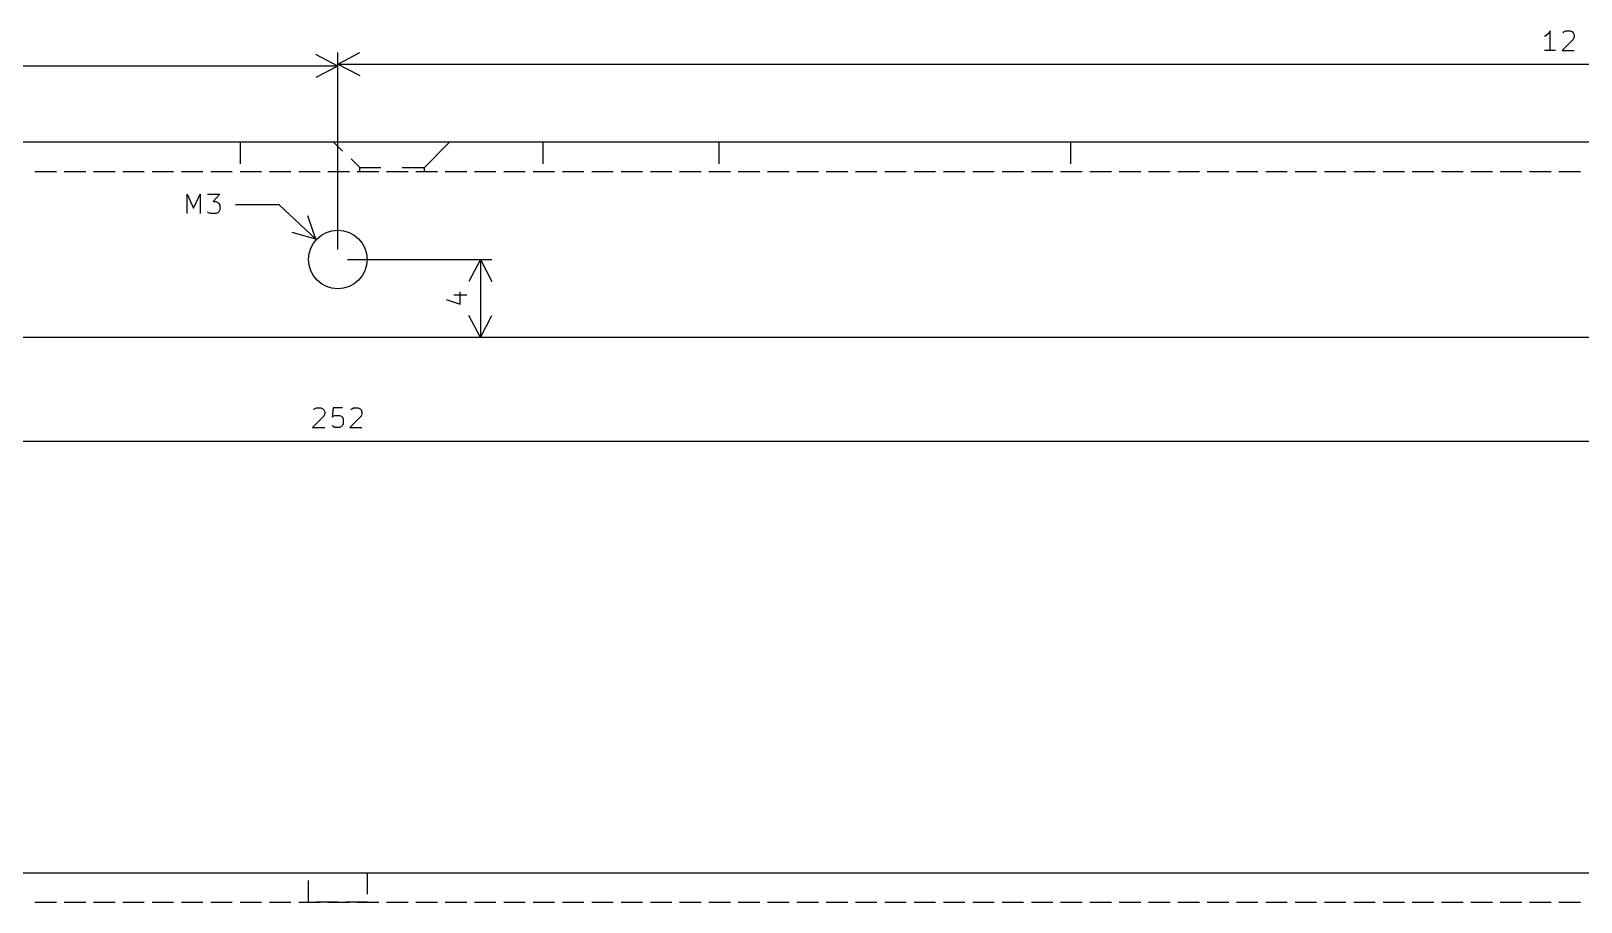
# Model space of a CAD drawing. Header units: millimetres. Extents: x 132 to 491, y -200 to -1.
# Drawn here: x 281.6 to 360.9, y -49.8 to -5.2 of the extents above; entities that cross this region are included whole.
import ezdxf

# ---------------------------------------------------------------- set-up
doc = ezdxf.new("R2010")
doc.units = ezdxf.units.MM
doc.layers.add('User.3', color=254, linetype='CONTINUOUS', true_color=0xb4dbd2)
doc.layers.add('User.4', color=57, linetype='CONTINUOUS', true_color=0x484848)

msp = doc.modelspace()

# ---------------------------------------------------------------- linework, layer by layer
at = {"layer": 'User.3', "linetype": 'CONTINUOUS'}
for p, q in [((359.157143, -5.442914), (359.061905, -5.490533)), ((359.252381, -5.347676), (359.157143, -5.442914)), ((359.347619, -5.204819), (359.252381, -5.347676)), ((359.347619, -6.204819), (359.347619, -5.204819)), ((360.014286, -5.300057), (360.061905, -5.252438)), ((360.061905, -5.252438), (360.157143, -5.204819)), ((360.157143, -5.204819), (360.395238, -5.204819)), ((360.395238, -5.204819), (360.490476, -5.252438)), ((360.490476, -5.252438), (360.538095, -5.300057)), ((360.538095, -5.300057), (360.585714, -5.395295)), ((360.585714, -5.490533), (360.538095, -5.63339)), ((360.585714, -5.395295), (360.585714, -5.490533)), ((297.3, -6.9), (298.426504, -6.313579)), ((297.3, -16.4), (297.3, -6.31358)), ((359.633333, -6.204819), (359.061905, -6.204819)), ((360.538095, -5.63339), (359.966667, -6.204819)), ((359.966667, -6.204819), (360.585714, -6.204819)), ((297.3, -7), (171.3, -7)), ((297.3, -7), (296.173496, -6.413579)), ((297.3, -7), (296.173496, -7.586421)), ((297.3, -16.4), (297.3, -6.41358)), ((297.3, -6.9), (423.3, -6.9)), ((297.3, -6.9), (298.426504, -7.486421)), ((423.3, -10.9), (171.3, -10.9)), ((292.3, -10.9), (292.3, -12)), ((297.541761, -11.364251), (297.097258, -10.919752)), ((302.558239, -11.364251), (303.002742, -10.919752)), ((307.8, -10.9), (307.8, -12)), ((316.8, -10.9), (316.8, -12)), ((334.8, -10.9), (334.8, -12)), ((298.430745, -12.189749), (297.986242, -11.745215)), ((301.73273, -12.189749), (302.177233, -11.745215)), ((302.177233, -11.745215), (302.558239, -11.364251)), ((281.8, -12.4), (282.9, -12.4)), ((283.3, -12.4), (284.4, -12.4)), ((284.8, -12.4), (285.9, -12.4)), ((286.3, -12.4), (287.4, -12.4)), ((287.8, -12.4), (288.9, -12.4)), ((289.3, -12.4), (290.4, -12.4)), ((290.8, -12.4), (291.9, -12.4)), ((292.3, -12.4), (293.4, -12.4)), ((293.8, -12.4), (294.9, -12.4)), ((295.3, -12.4), (296.4, -12.4)), ((296.8, -12.4), (297.9, -12.4)), ((298.3, -12.4), (299.4, -12.4)), ((298.430745, -12.189749), (299.510242, -12.189749)), ((298.430745, -12.253249), (298.430745, -12.189749)), ((298.430745, -12.316714), (298.430745, -12.253249)), ((298.430745, -12.380249), (298.430745, -12.253249)), ((298.430745, -12.380249), (298.430745, -12.316714)), ((299.8, -12.4), (300.9, -12.4)), ((300.589736, -12.189749), (301.73273, -12.189749)), ((301.3, -12.4), (302.4, -12.4)), ((301.73273, -12.253249), (301.73273, -12.189749)), ((301.73273, -12.316714), (301.73273, -12.253249)), ((301.73273, -12.380249), (301.73273, -12.316714)), ((302.8, -12.4), (303.9, -12.4)), ((304.3, -12.4), (305.4, -12.4)), ((305.8, -12.4), (306.9, -12.4)), ((307.3, -12.4), (308.4, -12.4)), ((308.8, -12.4), (309.9, -12.4)), ((310.3, -12.4), (311.4, -12.4)), ((311.8, -12.4), (312.9, -12.4)), ((313.3, -12.4), (314.4, -12.4)), ((314.8, -12.4), (315.9, -12.4)), ((316.3, -12.4), (317.4, -12.4)), ((317.8, -12.4), (318.9, -12.4)), ((319.3, -12.4), (320.4, -12.4)), ((320.8, -12.4), (321.9, -12.4)), ((322.3, -12.4), (323.4, -12.4)), ((323.8, -12.4), (324.9, -12.4)), ((325.3, -12.4), (326.4, -12.4)), ((326.8, -12.4), (327.9, -12.4)), ((328.3, -12.4), (329.4, -12.4)), ((329.8, -12.4), (330.9, -12.4)), ((331.3, -12.4), (332.4, -12.4)), ((332.8, -12.4), (333.9, -12.4)), ((334.3, -12.4), (335.4, -12.4)), ((335.8, -12.4), (336.9, -12.4)), ((337.3, -12.4), (338.4, -12.4)), ((338.8, -12.4), (339.9, -12.4)), ((340.3, -12.4), (341.4, -12.4)), ((341.8, -12.4), (342.9, -12.4)), ((343.3, -12.4), (344.4, -12.4)), ((344.8, -12.4), (345.9, -12.4)), ((346.3, -12.4), (347.4, -12.4)), ((347.8, -12.4), (348.9, -12.4)), ((349.3, -12.4), (350.4, -12.4)), ((350.8, -12.4), (351.9, -12.4)), ((352.3, -12.4), (353.4, -12.4)), ((353.8, -12.4), (354.9, -12.4)), ((355.3, -12.4), (356.4, -12.4)), ((356.8, -12.4), (357.9, -12.4)), ((358.3, -12.4), (359.4, -12.4)), ((359.8, -12.4), (360.9, -12.4)), ((289.590476, -14.554819), (289.590476, -13.554819)), ((289.590476, -13.554819), (289.923809, -14.269104)), ((289.923809, -14.269104), (290.257142, -13.554819)), ((290.257142, -13.554819), (290.257142, -14.554819)), ((290.638095, -13.554819), (291.257142, -13.554819)), ((291.257142, -13.554819), (290.923809, -13.935771)), ((290.923809, -13.935771), (291.066666, -13.935771)), ((291.066666, -13.935771), (291.161904, -13.98339)), ((291.161904, -13.98339), (291.209523, -14.031009)), ((291.209523, -14.031009), (291.257142, -14.126247)), ((291.257142, -14.126247), (291.257142, -14.364342)), ((294.3, -14.1), (292.072619, -14.1)), ((296.184472, -15.858841), (294.3, -14.1)), ((290.685714, -14.5072), (290.638095, -14.45958)), ((290.780952, -14.554819), (290.685714, -14.5072)), ((291.066666, -14.554819), (290.780952, -14.554819)), ((291.161904, -14.5072), (291.066666, -14.554819)), ((291.209523, -14.45958), (291.161904, -14.5072)), ((291.257142, -14.364342), (291.209523, -14.45958)), ((296.184472, -15.858841), (295.761061, -14.661501)), ((296.184472, -15.858841), (294.96081, -15.518913)), ((297.8, -16.9), (305.18642, -16.9)), ((304.6, -16.9), (304.013579, -18.026504)), ((304.6, -16.9), (304.6, -20.9)), ((304.6, -16.9), (305.186421, -18.026504)), ((302.8572, -18.947618), (303.571485, -19.185713)), ((303.238152, -18.709523), (303.904819, -18.709523)), ((303.571485, -19.185713), (303.571485, -18.566666)), ((304.6, -20.9), (304.013579, -19.773496)), ((304.6, -20.9), (305.186421, -19.773496)), ((417.8, -20.9), (176.8, -20.9)), ((305.18642, -20.9), (300.9, -20.9)), ((296.061905, -24.600057), (296.109524, -24.552438)), ((296.109524, -24.552438), (296.204762, -24.504819)), ((296.204762, -24.504819), (296.442857, -24.504819)), ((296.442857, -24.504819), (296.538095, -24.552438)), ((296.538095, -24.552438), (296.585714, -24.600057)), ((297.061905, -24.504819), (297.014286, -24.981009)), ((297.538095, -24.504819), (297.061905, -24.504819)), ((297.966667, -24.600057), (298.014286, -24.552438)), ((298.014286, -24.552438), (298.109524, -24.504819)), ((298.109524, -24.504819), (298.347619, -24.504819)), ((298.347619, -24.504819), (298.442857, -24.552438)), ((298.442857, -24.552438), (298.490476, -24.600057)), ((296.585714, -24.93339), (296.014286, -25.504819)), ((296.585714, -24.600057), (296.633333, -24.695295)), ((296.633333, -24.790533), (296.585714, -24.93339)), ((296.633333, -24.695295), (296.633333, -24.790533)), ((297.014286, -24.981009), (297.061905, -24.93339)), ((297.061905, -24.93339), (297.157143, -24.885771)), ((297.157143, -24.885771), (297.395238, -24.885771)), ((297.395238, -24.885771), (297.490476, -24.93339)), ((297.490476, -24.93339), (297.538095, -24.981009)), ((297.538095, -24.981009), (297.585714, -25.076247)), ((297.585714, -25.314342), (297.538095, -25.40958)), ((297.585714, -25.076247), (297.585714, -25.314342)), ((298.490476, -24.93339), (297.919048, -25.504819)), ((298.490476, -24.600057), (298.538095, -24.695295)), ((298.538095, -24.790533), (298.490476, -24.93339)), ((298.538095, -24.695295), (298.538095, -24.790533)), ((296.014286, -25.504819), (296.633333, -25.504819)), ((297.061905, -25.4572), (297.014286, -25.40958)), ((297.157143, -25.504819), (297.061905, -25.4572)), ((297.395238, -25.504819), (297.157143, -25.504819)), ((297.490476, -25.4572), (297.395238, -25.504819)), ((297.538095, -25.40958), (297.490476, -25.4572)), ((297.919048, -25.504819), (298.538095, -25.504819)), ((171.3, -26.2), (423.3, -26.2)), ((175.3, -48.3), (419.3, -48.3)), ((295.8, -48.3), (296.9, -48.3)), ((297.3, -48.3), (298.4, -48.3)), ((298.8, -48.3), (298.8, -49.4)), ((295.8, -49.8), (295.8, -48.7)), ((281.8, -49.8), (282.9, -49.8)), ((283.3, -49.8), (284.4, -49.8)), ((284.8, -49.8), (285.9, -49.8)), ((286.3, -49.8), (287.4, -49.8)), ((287.8, -49.8), (288.9, -49.8)), ((289.3, -49.8), (290.4, -49.8)), ((290.8, -49.8), (291.9, -49.8)), ((292.3, -49.8), (293.4, -49.8)), ((293.8, -49.8), (294.9, -49.8)), ((295.3, -49.8), (296.4, -49.8)), ((297.3, -49.8), (296.2, -49.8)), ((296.8, -49.8), (297.9, -49.8)), ((298.8, -49.8), (297.7, -49.8)), ((298.3, -49.8), (299.4, -49.8)), ((299.8, -49.8), (300.9, -49.8)), ((301.3, -49.8), (302.4, -49.8)), ((302.8, -49.8), (303.9, -49.8)), ((304.3, -49.8), (305.4, -49.8)), ((305.8, -49.8), (306.9, -49.8)), ((307.3, -49.8), (308.4, -49.8)), ((308.8, -49.8), (309.9, -49.8)), ((310.3, -49.8), (311.4, -49.8)), ((311.8, -49.8), (312.9, -49.8)), ((313.3, -49.8), (314.4, -49.8)), ((314.8, -49.8), (315.9, -49.8)), ((316.3, -49.8), (317.4, -49.8)), ((317.8, -49.8), (318.9, -49.8)), ((319.3, -49.8), (320.4, -49.8)), ((320.8, -49.8), (321.9, -49.8)), ((322.3, -49.8), (323.4, -49.8)), ((323.8, -49.8), (324.9, -49.8)), ((325.3, -49.8), (326.4, -49.8)), ((326.8, -49.8), (327.9, -49.8)), ((328.3, -49.8), (329.4, -49.8)), ((329.8, -49.8), (330.9, -49.8)), ((331.3, -49.8), (332.4, -49.8)), ((332.8, -49.8), (333.9, -49.8)), ((334.3, -49.8), (335.4, -49.8)), ((335.8, -49.8), (336.9, -49.8)), ((337.3, -49.8), (338.4, -49.8)), ((338.8, -49.8), (339.9, -49.8)), ((340.3, -49.8), (341.4, -49.8)), ((341.8, -49.8), (342.9, -49.8)), ((343.3, -49.8), (344.4, -49.8)), ((344.8, -49.8), (345.9, -49.8)), ((346.3, -49.8), (347.4, -49.8)), ((347.8, -49.8), (348.9, -49.8)), ((349.3, -49.8), (350.4, -49.8)), ((350.8, -49.8), (351.9, -49.8)), ((352.3, -49.8), (353.4, -49.8)), ((353.8, -49.8), (354.9, -49.8)), ((355.3, -49.8), (356.4, -49.8)), ((356.8, -49.8), (357.9, -49.8)), ((358.3, -49.8), (359.4, -49.8)), ((359.8, -49.8), (360.9, -49.8))]:
    msp.add_line(p, q, dxfattribs=at)
at = {"layer": 'User.3'}
msp.add_circle((297.3, -16.9), 1.5, dxfattribs=at)
at = {"layer": 'User.4', "linetype": 'CONTINUOUS'}
for p, q in [((423.3, -10.9), (171.3, -10.9)), ((292.3, -10.9), (292.3, -12)), ((297.541761, -11.364251), (297.097258, -10.919752)), ((302.558239, -11.364251), (303.002742, -10.919752)), ((307.8, -10.9), (307.8, -12)), ((316.8, -10.9), (316.8, -12)), ((334.8, -10.9), (334.8, -12)), ((298.430745, -12.189749), (297.986242, -11.745215)), ((301.73273, -12.189749), (302.177233, -11.745215)), ((302.177233, -11.745215), (302.558239, -11.364251)), ((281.8, -12.4), (282.9, -12.4)), ((283.3, -12.4), (284.4, -12.4)), ((284.8, -12.4), (285.9, -12.4)), ((286.3, -12.4), (287.4, -12.4)), ((287.8, -12.4), (288.9, -12.4)), ((289.3, -12.4), (290.4, -12.4)), ((290.8, -12.4), (291.9, -12.4)), ((292.3, -12.4), (293.4, -12.4)), ((293.8, -12.4), (294.9, -12.4)), ((295.3, -12.4), (296.4, -12.4)), ((296.8, -12.4), (297.9, -12.4)), ((298.3, -12.4), (299.4, -12.4)), ((298.430745, -12.189749), (299.510242, -12.189749)), ((298.430745, -12.253249), (298.430745, -12.189749)), ((298.430745, -12.316714), (298.430745, -12.253249)), ((298.430745, -12.380249), (298.430745, -12.253249)), ((298.430745, -12.380249), (298.430745, -12.316714)), ((299.8, -12.4), (300.9, -12.4)), ((300.589736, -12.189749), (301.73273, -12.189749)), ((301.3, -12.4), (302.4, -12.4)), ((301.73273, -12.253249), (301.73273, -12.189749)), ((301.73273, -12.316714), (301.73273, -12.253249)), ((301.73273, -12.380249), (301.73273, -12.316714)), ((302.8, -12.4), (303.9, -12.4)), ((304.3, -12.4), (305.4, -12.4)), ((305.8, -12.4), (306.9, -12.4)), ((307.3, -12.4), (308.4, -12.4)), ((308.8, -12.4), (309.9, -12.4)), ((310.3, -12.4), (311.4, -12.4)), ((311.8, -12.4), (312.9, -12.4)), ((313.3, -12.4), (314.4, -12.4)), ((314.8, -12.4), (315.9, -12.4)), ((316.3, -12.4), (317.4, -12.4)), ((317.8, -12.4), (318.9, -12.4)), ((319.3, -12.4), (320.4, -12.4)), ((320.8, -12.4), (321.9, -12.4)), ((322.3, -12.4), (323.4, -12.4)), ((323.8, -12.4), (324.9, -12.4)), ((325.3, -12.4), (326.4, -12.4)), ((326.8, -12.4), (327.9, -12.4)), ((328.3, -12.4), (329.4, -12.4)), ((329.8, -12.4), (330.9, -12.4)), ((331.3, -12.4), (332.4, -12.4)), ((332.8, -12.4), (333.9, -12.4)), ((334.3, -12.4), (335.4, -12.4)), ((335.8, -12.4), (336.9, -12.4)), ((337.3, -12.4), (338.4, -12.4)), ((338.8, -12.4), (339.9, -12.4)), ((340.3, -12.4), (341.4, -12.4)), ((341.8, -12.4), (342.9, -12.4)), ((343.3, -12.4), (344.4, -12.4)), ((344.8, -12.4), (345.9, -12.4)), ((346.3, -12.4), (347.4, -12.4)), ((347.8, -12.4), (348.9, -12.4)), ((349.3, -12.4), (350.4, -12.4)), ((350.8, -12.4), (351.9, -12.4)), ((352.3, -12.4), (353.4, -12.4)), ((353.8, -12.4), (354.9, -12.4)), ((355.3, -12.4), (356.4, -12.4)), ((356.8, -12.4), (357.9, -12.4)), ((358.3, -12.4), (359.4, -12.4)), ((359.8, -12.4), (360.9, -12.4)), ((417.8, -20.9), (176.8, -20.9)), ((175.3, -48.3), (419.3, -48.3)), ((295.8, -48.3), (296.9, -48.3)), ((297.3, -48.3), (298.4, -48.3)), ((298.8, -48.3), (298.8, -49.4)), ((295.8, -49.8), (295.8, -48.7)), ((281.8, -49.8), (282.9, -49.8)), ((283.3, -49.8), (284.4, -49.8)), ((284.8, -49.8), (285.9, -49.8)), ((286.3, -49.8), (287.4, -49.8)), ((287.8, -49.8), (288.9, -49.8)), ((289.3, -49.8), (290.4, -49.8)), ((290.8, -49.8), (291.9, -49.8)), ((292.3, -49.8), (293.4, -49.8)), ((293.8, -49.8), (294.9, -49.8)), ((295.3, -49.8), (296.4, -49.8)), ((297.3, -49.8), (296.2, -49.8)), ((296.8, -49.8), (297.9, -49.8)), ((298.8, -49.8), (297.7, -49.8)), ((298.3, -49.8), (299.4, -49.8)), ((299.8, -49.8), (300.9, -49.8)), ((301.3, -49.8), (302.4, -49.8)), ((302.8, -49.8), (303.9, -49.8)), ((304.3, -49.8), (305.4, -49.8)), ((305.8, -49.8), (306.9, -49.8)), ((307.3, -49.8), (308.4, -49.8)), ((308.8, -49.8), (309.9, -49.8)), ((310.3, -49.8), (311.4, -49.8)), ((311.8, -49.8), (312.9, -49.8)), ((313.3, -49.8), (314.4, -49.8)), ((314.8, -49.8), (315.9, -49.8)), ((316.3, -49.8), (317.4, -49.8)), ((317.8, -49.8), (318.9, -49.8)), ((319.3, -49.8), (320.4, -49.8)), ((320.8, -49.8), (321.9, -49.8)), ((322.3, -49.8), (323.4, -49.8)), ((323.8, -49.8), (324.9, -49.8)), ((325.3, -49.8), (326.4, -49.8)), ((326.8, -49.8), (327.9, -49.8)), ((328.3, -49.8), (329.4, -49.8)), ((329.8, -49.8), (330.9, -49.8)), ((331.3, -49.8), (332.4, -49.8)), ((332.8, -49.8), (333.9, -49.8)), ((334.3, -49.8), (335.4, -49.8)), ((335.8, -49.8), (336.9, -49.8)), ((337.3, -49.8), (338.4, -49.8)), ((338.8, -49.8), (339.9, -49.8)), ((340.3, -49.8), (341.4, -49.8)), ((341.8, -49.8), (342.9, -49.8)), ((343.3, -49.8), (344.4, -49.8)), ((344.8, -49.8), (345.9, -49.8)), ((346.3, -49.8), (347.4, -49.8)), ((347.8, -49.8), (348.9, -49.8)), ((349.3, -49.8), (350.4, -49.8)), ((350.8, -49.8), (351.9, -49.8)), ((352.3, -49.8), (353.4, -49.8)), ((353.8, -49.8), (354.9, -49.8)), ((355.3, -49.8), (356.4, -49.8)), ((356.8, -49.8), (357.9, -49.8)), ((358.3, -49.8), (359.4, -49.8)), ((359.8, -49.8), (360.9, -49.8))]:
    msp.add_line(p, q, dxfattribs=at)
at = {"layer": 'User.4'}
msp.add_circle((297.3, -16.9), 1.5, dxfattribs=at)

doc.saveas('drawing.dxf')
